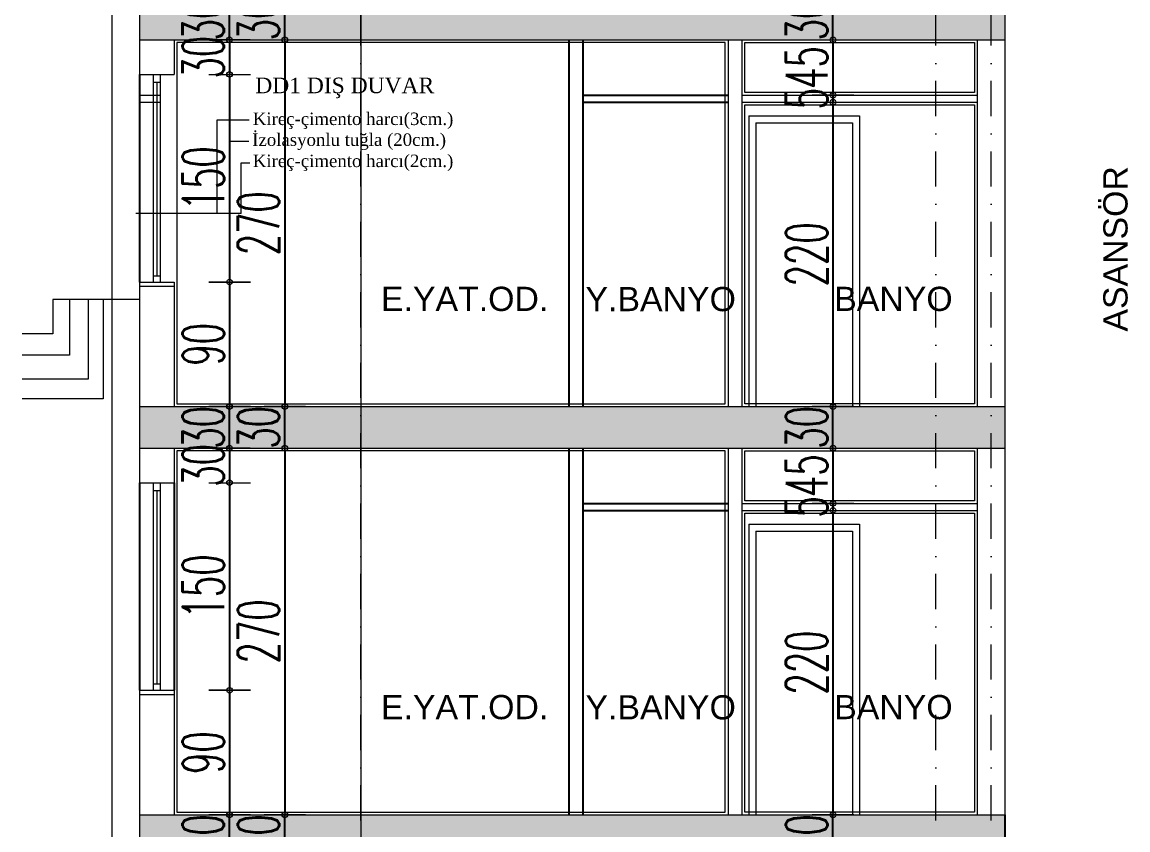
# Model space of a CAD drawing. Header units: millimetres. Extents: x -16104 to 67872, y -88009 to 12107.
# Drawn here: x 43362 to 44161, y 9940 to 10524 of the extents above; entities that cross this region are included whole.
import ezdxf

# ---------------------------------------------------------------- set-up
doc = ezdxf.new("R2010")
doc.units = ezdxf.units.MM
doc.linetypes.add('DASHDOTX2', pattern=[50.8, 25.4, -12.7, 0, -12.7])
doc.layers.get('0').update_dxf_attribs({"color": 241})
doc.layers.add('TARAMA', color=8, linetype='Continuous', lineweight=15)
doc.styles.add('DIM', font='Txttw.shx', dxfattribs={"width": 0.6})
doc.styles.add('ÖLÇÜ', font='times.ttf', dxfattribs={"height": 15})
doc.dimstyles.new('50', dxfattribs={"dimscale": 0, "dimtxt": 30, "dimasz": 1, "dimexe": 0, "dimexo": 2, "dimgap": 4, "dimtad": 1, "dimdec": 0, "dimzin": 0, "dimdsep": 46, "dimtxsty": 'DIM', "dimblk1": 'DOT', "dimblk2": 'DOT', "dimsah": 1, "dimcen": 1.5, "dimdle": 3, "dimse1": 1, "dimse2": 1, "dimclrd": 256, "dimclre": 9, "dimclrt": 256, "dimadec": 0, "dimazin": 0, "dimtfac": 0.24, "dimtdec": 0, "dimtix": 1, "dimtmove": 2, "dimatfit": 3, "dimldrblk": 'DOT', "dimfxl": 0, "dimtolj": 1, "dimtzin": 15, "dimarcsym": 0})
pattern_1 = [(45, (0, 0), (-4.4901281, 4.4901281), []), (45, (4.49, 0), (-4.4901281, 4.4901281), [7.9375, -1.5875, 0, -1.5875])]

# ---------------------------------------------------------------- blocks, each defined once
blk = doc.blocks.new('DOT')
for p, q in [((0, 15), (0, -15)), ((-2, 0), (0, 0)), ((2, 0), (0, 0))]:
    blk.add_line(p, q)
blk.add_circle((0, 0), 2)
blk = doc.blocks.new('*D346')
at = {"layer": 'Defpoints', "color": 0, "transparency": 16777216}
for p in [(43511.45, 10541.09), (43511.45, 10541.09), (43511.45, 10511.09)]:
    blk.add_point(p, dxfattribs=at)
at = {"layer": 'TARAMA', "lineweight": -2, "transparency": 16777216}
for p, q in [((43511.45, 10542.09), (43511.45, 10543.09)), ((43511.45, 10511.09), (43511.45, 10541.09)), ((43511.45, 10510.09), (43511.45, 10509.09))]:
    blk.add_line(p, q, dxfattribs=at)
for p, rotation in [((43511.45, 10541.09), 270), ((43511.45, 10511.09), 90)]:
    blk.add_blockref('DOT', p, dxfattribs=dict(at, rotation=rotation))
at = {"layer": 'TARAMA', "transparency": 16777216, "insert": (43492.45, 10526.09), "char_height": 30, "attachment_point": 5, "rotation": 90, "style": 'DIM'}
blk.add_mtext('\\A1;30', dxfattribs=at)
blk = doc.blocks.new('*D347')
at = {"layer": 'Defpoints', "color": 0, "transparency": 16777216}
for p in [(43471.45, 10486.09), (43471.45, 10336.09), (43511.56, 10336.09)]:
    blk.add_point(p, dxfattribs=at)
at = {"layer": 'TARAMA', "lineweight": -2, "transparency": 16777216}
blk.add_line((43511.56, 10485.09), (43511.56, 10337.09), dxfattribs=at)
for p, rotation in [((43511.56, 10486.09), 90), ((43511.56, 10336.09), 270)]:
    blk.add_blockref('DOT', p, dxfattribs=dict(at, rotation=rotation))
at = {"layer": 'TARAMA', "transparency": 16777216, "insert": (43492.56, 10411.09), "char_height": 30, "attachment_point": 5, "rotation": 90, "style": 'DIM'}
blk.add_mtext('\\A1;150', dxfattribs=at)
blk = doc.blocks.new('*D348')
at = {"layer": 'Defpoints', "color": 0, "transparency": 16777216}
for p in [(43511.45, 10511.09), (43511.45, 10486.09), (43511.56, 10486.09)]:
    blk.add_point(p, dxfattribs=at)
at = {"layer": 'TARAMA', "lineweight": -2, "transparency": 16777216}
for p, q in [((43511.45, 10512.09), (43511.45, 10513.09)), ((43511.45, 10511.09), (43511.45, 10486.09)), ((43511.45, 10485.09), (43511.45, 10484.09))]:
    blk.add_line(p, q, dxfattribs=at)
for p, rotation in [((43511.45, 10511.09), 270), ((43511.45, 10486.09), 90)]:
    blk.add_blockref('DOT', p, dxfattribs=dict(at, rotation=rotation))
at = {"layer": 'TARAMA', "transparency": 16777216, "insert": (43492.45, 10498.59), "char_height": 30, "attachment_point": 5, "rotation": 90, "style": 'DIM'}
blk.add_mtext('\\A1;30', dxfattribs=at)
blk = doc.blocks.new('*D349')
at = {"layer": 'Defpoints', "color": 0, "transparency": 16777216}
for p in [(43511.56, 10336.09), (43511.56, 10246.09), (43511.56, 10246.09)]:
    blk.add_point(p, dxfattribs=at)
at = {"layer": 'TARAMA', "lineweight": -2, "transparency": 16777216}
blk.add_line((43511.56, 10335.09), (43511.56, 10247.09), dxfattribs=at)
for p, rotation in [((43511.56, 10336.09), 90), ((43511.56, 10246.09), 270)]:
    blk.add_blockref('DOT', p, dxfattribs=dict(at, rotation=rotation))
at = {"layer": 'TARAMA', "transparency": 16777216, "insert": (43492.56, 10291.09), "char_height": 30, "attachment_point": 5, "rotation": 90, "style": 'DIM'}
blk.add_mtext('\\A1;90', dxfattribs=at)
blk = doc.blocks.new('*D350')
at = {"layer": 'Defpoints', "color": 0, "transparency": 16777216}
for p in [(43881.76, 10541.09), (43947.54, 10541.09), (43881.76, 10511.09)]:
    blk.add_point(p, dxfattribs=at)
at = {"layer": 'TARAMA', "lineweight": -2, "transparency": 16777216}
for p, q in [((43947.54, 10542.09), (43947.54, 10543.09)), ((43947.54, 10511.09), (43947.54, 10541.09)), ((43947.54, 10510.09), (43947.54, 10509.09))]:
    blk.add_line(p, q, dxfattribs=at)
for p, rotation in [((43947.54, 10541.09), 270), ((43947.54, 10511.09), 90)]:
    blk.add_blockref('DOT', p, dxfattribs=dict(at, rotation=rotation))
at = {"layer": 'TARAMA', "transparency": 16777216, "insert": (43928.54, 10526.09), "char_height": 30, "attachment_point": 5, "rotation": 90, "style": 'DIM'}
blk.add_mtext('\\A1;30', dxfattribs=at)
blk = doc.blocks.new('*D351')
at = {"layer": 'Defpoints', "color": 0, "transparency": 16777216}
for p in [(43947.54, 10511.09), (43947.54, 10471.09), (43947.54, 10471.09)]:
    blk.add_point(p, dxfattribs=at)
at = {"layer": 'TARAMA', "lineweight": -2, "transparency": 16777216}
blk.add_line((43947.54, 10510.09), (43947.54, 10472.09), dxfattribs=at)
for p, rotation in [((43947.54, 10511.09), 90), ((43947.54, 10471.09), 270)]:
    blk.add_blockref('DOT', p, dxfattribs=dict(at, rotation=rotation))
at = {"layer": 'TARAMA', "transparency": 16777216, "insert": (43928.54, 10491.09), "char_height": 30, "attachment_point": 5, "rotation": 90, "style": 'DIM'}
blk.add_mtext('\\A1;45', dxfattribs=at)
blk = doc.blocks.new('*D352')
at = {"layer": 'Defpoints', "color": 0, "transparency": 16777216}
for p in [(43947.54, 10471.09), (43947.54, 10466.09), (43947.54, 10466.09)]:
    blk.add_point(p, dxfattribs=at)
at = {"layer": 'TARAMA', "lineweight": -2, "transparency": 16777216}
for p, q in [((43947.54, 10472.09), (43947.54, 10473.09)), ((43947.54, 10471.09), (43947.54, 10466.09)), ((43947.54, 10465.09), (43947.54, 10464.09))]:
    blk.add_line(p, q, dxfattribs=at)
for p, rotation in [((43947.54, 10471.09), 270), ((43947.54, 10466.09), 90)]:
    blk.add_blockref('DOT', p, dxfattribs=dict(at, rotation=rotation))
at = {"layer": 'TARAMA', "transparency": 16777216, "insert": (43928.54, 10468.59), "char_height": 30, "attachment_point": 5, "rotation": 90, "style": 'DIM'}
blk.add_mtext('\\A1;5', dxfattribs=at)
blk = doc.blocks.new('*D353')
at = {"layer": 'Defpoints', "color": 0, "transparency": 16777216}
for p in [(43947.54, 10466.09), (43947.54, 10246.09), (43947.54, 10246.09)]:
    blk.add_point(p, dxfattribs=at)
at = {"layer": 'TARAMA', "lineweight": -2, "transparency": 16777216}
blk.add_line((43947.54, 10465.09), (43947.54, 10247.09), dxfattribs=at)
for p, rotation in [((43947.54, 10466.09), 90), ((43947.54, 10246.09), 270)]:
    blk.add_blockref('DOT', p, dxfattribs=dict(at, rotation=rotation))
at = {"layer": 'TARAMA', "transparency": 16777216, "insert": (43928.54, 10356.09), "char_height": 30, "attachment_point": 5, "rotation": 90, "style": 'DIM'}
blk.add_mtext('\\A1;220', dxfattribs=at)
blk = doc.blocks.new('*D360')
at = {"layer": 'Defpoints', "color": 0, "transparency": 16777216}
for p in [(43511.45, 10246.09), (43511.45, 10246.09), (43511.45, 10216.09)]:
    blk.add_point(p, dxfattribs=at)
at = {"layer": 'TARAMA', "lineweight": -2, "transparency": 16777216}
for p, q in [((43511.45, 10247.09), (43511.45, 10248.09)), ((43511.45, 10216.09), (43511.45, 10246.09)), ((43511.45, 10215.09), (43511.45, 10214.09))]:
    blk.add_line(p, q, dxfattribs=at)
for p, rotation in [((43511.45, 10246.09), 270), ((43511.45, 10216.09), 90)]:
    blk.add_blockref('DOT', p, dxfattribs=dict(at, rotation=rotation))
at = {"layer": 'TARAMA', "transparency": 16777216, "insert": (43492.45, 10231.09), "char_height": 30, "attachment_point": 5, "rotation": 90, "style": 'DIM'}
blk.add_mtext('\\A1;30', dxfattribs=at)
blk = doc.blocks.new('*D361')
at = {"layer": 'Defpoints', "color": 0, "transparency": 16777216}
for p in [(43471.45, 10191.09), (43471.45, 10041.09), (43511.56, 10041.09)]:
    blk.add_point(p, dxfattribs=at)
at = {"layer": 'TARAMA', "lineweight": -2, "transparency": 16777216}
blk.add_line((43511.56, 10190.09), (43511.56, 10042.09), dxfattribs=at)
for p, rotation in [((43511.56, 10191.09), 90), ((43511.56, 10041.09), 270)]:
    blk.add_blockref('DOT', p, dxfattribs=dict(at, rotation=rotation))
at = {"layer": 'TARAMA', "transparency": 16777216, "insert": (43492.56, 10116.09), "char_height": 30, "attachment_point": 5, "rotation": 90, "style": 'DIM'}
blk.add_mtext('\\A1;150', dxfattribs=at)
blk = doc.blocks.new('*D362')
at = {"layer": 'Defpoints', "color": 0, "transparency": 16777216}
for p in [(43511.45, 10216.09), (43511.45, 10191.09), (43511.56, 10191.09)]:
    blk.add_point(p, dxfattribs=at)
at = {"layer": 'TARAMA', "lineweight": -2, "transparency": 16777216}
for p, q in [((43511.45, 10217.09), (43511.45, 10218.09)), ((43511.45, 10216.09), (43511.45, 10191.09)), ((43511.45, 10190.09), (43511.45, 10189.09))]:
    blk.add_line(p, q, dxfattribs=at)
for p, rotation in [((43511.45, 10216.09), 270), ((43511.45, 10191.09), 90)]:
    blk.add_blockref('DOT', p, dxfattribs=dict(at, rotation=rotation))
at = {"layer": 'TARAMA', "transparency": 16777216, "insert": (43492.45, 10203.59), "char_height": 30, "attachment_point": 5, "rotation": 90, "style": 'DIM'}
blk.add_mtext('\\A1;30', dxfattribs=at)
blk = doc.blocks.new('*D363')
at = {"layer": 'Defpoints', "color": 0, "transparency": 16777216}
for p in [(43511.56, 10041.09), (43511.56, 9951.09), (43511.56, 9951.09)]:
    blk.add_point(p, dxfattribs=at)
at = {"layer": 'TARAMA', "lineweight": -2, "transparency": 16777216}
blk.add_line((43511.56, 10040.09), (43511.56, 9952.09), dxfattribs=at)
for p, rotation in [((43511.56, 10041.09), 90), ((43511.56, 9951.09), 270)]:
    blk.add_blockref('DOT', p, dxfattribs=dict(at, rotation=rotation))
at = {"layer": 'TARAMA', "transparency": 16777216, "insert": (43492.56, 9996.09), "char_height": 30, "attachment_point": 5, "rotation": 90, "style": 'DIM'}
blk.add_mtext('\\A1;90', dxfattribs=at)
blk = doc.blocks.new('*D364')
at = {"layer": 'Defpoints', "color": 0, "transparency": 16777216}
for p in [(43881.76, 10246.09), (43947.54, 10246.09), (43881.76, 10216.09)]:
    blk.add_point(p, dxfattribs=at)
at = {"layer": 'TARAMA', "lineweight": -2, "transparency": 16777216}
for p, q in [((43947.54, 10247.09), (43947.54, 10248.09)), ((43947.54, 10216.09), (43947.54, 10246.09)), ((43947.54, 10215.09), (43947.54, 10214.09))]:
    blk.add_line(p, q, dxfattribs=at)
for p, rotation in [((43947.54, 10246.09), 270), ((43947.54, 10216.09), 90)]:
    blk.add_blockref('DOT', p, dxfattribs=dict(at, rotation=rotation))
at = {"layer": 'TARAMA', "transparency": 16777216, "insert": (43928.54, 10231.09), "char_height": 30, "attachment_point": 5, "rotation": 90, "style": 'DIM'}
blk.add_mtext('\\A1;30', dxfattribs=at)
blk = doc.blocks.new('*D365')
at = {"layer": 'Defpoints', "color": 0, "transparency": 16777216}
for p in [(43947.54, 10216.09), (43947.54, 10176.09), (43947.54, 10176.09)]:
    blk.add_point(p, dxfattribs=at)
at = {"layer": 'TARAMA', "lineweight": -2, "transparency": 16777216}
blk.add_line((43947.54, 10215.09), (43947.54, 10177.09), dxfattribs=at)
for p, rotation in [((43947.54, 10216.09), 90), ((43947.54, 10176.09), 270)]:
    blk.add_blockref('DOT', p, dxfattribs=dict(at, rotation=rotation))
at = {"layer": 'TARAMA', "transparency": 16777216, "insert": (43928.54, 10196.09), "char_height": 30, "attachment_point": 5, "rotation": 90, "style": 'DIM'}
blk.add_mtext('\\A1;45', dxfattribs=at)
blk = doc.blocks.new('*D366')
at = {"layer": 'Defpoints', "color": 0, "transparency": 16777216}
for p in [(43947.54, 10176.09), (43947.54, 10171.09), (43947.54, 10171.09)]:
    blk.add_point(p, dxfattribs=at)
at = {"layer": 'TARAMA', "lineweight": -2, "transparency": 16777216}
for p, q in [((43947.54, 10177.09), (43947.54, 10178.09)), ((43947.54, 10176.09), (43947.54, 10171.09)), ((43947.54, 10170.09), (43947.54, 10169.09))]:
    blk.add_line(p, q, dxfattribs=at)
for p, rotation in [((43947.54, 10176.09), 270), ((43947.54, 10171.09), 90)]:
    blk.add_blockref('DOT', p, dxfattribs=dict(at, rotation=rotation))
at = {"layer": 'TARAMA', "transparency": 16777216, "insert": (43928.54, 10173.59), "char_height": 30, "attachment_point": 5, "rotation": 90, "style": 'DIM'}
blk.add_mtext('\\A1;5', dxfattribs=at)
blk = doc.blocks.new('*D367')
at = {"layer": 'Defpoints', "color": 0, "transparency": 16777216}
for p in [(43947.54, 10171.09), (43947.54, 9951.09), (43947.54, 9951.09)]:
    blk.add_point(p, dxfattribs=at)
at = {"layer": 'TARAMA', "lineweight": -2, "transparency": 16777216}
blk.add_line((43947.54, 10170.09), (43947.54, 9952.09), dxfattribs=at)
for p, rotation in [((43947.54, 10171.09), 90), ((43947.54, 9951.09), 270)]:
    blk.add_blockref('DOT', p, dxfattribs=dict(at, rotation=rotation))
at = {"layer": 'TARAMA', "transparency": 16777216, "insert": (43928.54, 10061.09), "char_height": 30, "attachment_point": 5, "rotation": 90, "style": 'DIM'}
blk.add_mtext('\\A1;220', dxfattribs=at)
blk = doc.blocks.new('*D900')
at = {"layer": 'Defpoints', "color": 0, "transparency": 16777216}
for p in [(43511.45, 9951.09), (43511.45, 9951.09), (43511.45, 9921.09)]:
    blk.add_point(p, dxfattribs=at)
at = {"layer": 'TARAMA', "lineweight": -2, "transparency": 16777216}
for p, q in [((43511.45, 9952.09), (43511.45, 9953.09)), ((43511.45, 9921.09), (43511.45, 9951.09)), ((43511.45, 9920.09), (43511.45, 9919.09))]:
    blk.add_line(p, q, dxfattribs=at)
for p, rotation in [((43511.45, 9951.09), 270), ((43511.45, 9921.09), 90)]:
    blk.add_blockref('DOT', p, dxfattribs=dict(at, rotation=rotation))
at = {"layer": 'TARAMA', "transparency": 16777216, "insert": (43492.45, 9936.09), "char_height": 30, "attachment_point": 5, "rotation": 90, "style": 'DIM'}
blk.add_mtext('\\A1;30', dxfattribs=at)
blk = doc.blocks.new('*D902')
at = {"layer": 'Defpoints', "color": 0, "transparency": 16777216}
for p in [(43881.76, 9951.09), (43947.54, 9951.09), (43881.76, 9921.09)]:
    blk.add_point(p, dxfattribs=at)
at = {"layer": 'TARAMA', "lineweight": -2, "transparency": 16777216}
for p, q in [((43947.54, 9952.09), (43947.54, 9953.09)), ((43947.54, 9921.09), (43947.54, 9951.09)), ((43947.54, 9920.09), (43947.54, 9919.09))]:
    blk.add_line(p, q, dxfattribs=at)
for p, rotation in [((43947.54, 9951.09), 270), ((43947.54, 9921.09), 90)]:
    blk.add_blockref('DOT', p, dxfattribs=dict(at, rotation=rotation))
at = {"layer": 'TARAMA', "transparency": 16777216, "insert": (43928.54, 9936.09), "char_height": 30, "attachment_point": 5, "rotation": 90, "style": 'DIM'}
blk.add_mtext('\\A1;30', dxfattribs=at)
blk = doc.blocks.new('*D409')
at = {"layer": 'Defpoints', "color": 0, "transparency": 16777216}
for p in [(43551.45, 10511.09), (43551.45, 10246.09), (43551.45, 10246.09)]:
    blk.add_point(p, dxfattribs=at)
at = {"layer": 'TARAMA', "lineweight": -2, "transparency": 16777216}
blk.add_line((43551.45, 10510.09), (43551.45, 10247.09), dxfattribs=at)
for p, rotation in [((43551.45, 10511.09), 90), ((43551.45, 10246.09), 270)]:
    blk.add_blockref('DOT', p, dxfattribs=dict(at, rotation=rotation))
at = {"layer": 'TARAMA', "transparency": 16777216, "insert": (43532.45, 10378.59), "char_height": 30, "attachment_point": 5, "rotation": 90, "style": 'DIM'}
blk.add_mtext('\\A1;270', dxfattribs=at)
blk = doc.blocks.new('*D411')
at = {"layer": 'Defpoints', "color": 0, "transparency": 16777216}
for p in [(43551.45, 10541.09), (43551.45, 10541.09), (43551.45, 10511.09)]:
    blk.add_point(p, dxfattribs=at)
at = {"layer": 'TARAMA', "lineweight": -2, "transparency": 16777216}
for p, q in [((43551.45, 10542.09), (43551.45, 10543.09)), ((43551.45, 10511.09), (43551.45, 10541.09)), ((43551.45, 10510.09), (43551.45, 10509.09))]:
    blk.add_line(p, q, dxfattribs=at)
for p, rotation in [((43551.45, 10541.09), 270), ((43551.45, 10511.09), 90)]:
    blk.add_blockref('DOT', p, dxfattribs=dict(at, rotation=rotation))
at = {"layer": 'TARAMA', "transparency": 16777216, "insert": (43532.45, 10526.09), "char_height": 30, "attachment_point": 5, "rotation": 90, "style": 'DIM'}
blk.add_mtext('\\A1;30', dxfattribs=at)
blk = doc.blocks.new('*D412')
at = {"layer": 'Defpoints', "color": 0, "transparency": 16777216}
for p in [(43551.45, 10216.09), (43551.45, 9951.09), (43551.45, 9951.09)]:
    blk.add_point(p, dxfattribs=at)
at = {"layer": 'TARAMA', "lineweight": -2, "transparency": 16777216}
blk.add_line((43551.45, 10215.09), (43551.45, 9952.09), dxfattribs=at)
for p, rotation in [((43551.45, 10216.09), 90), ((43551.45, 9951.09), 270)]:
    blk.add_blockref('DOT', p, dxfattribs=dict(at, rotation=rotation))
at = {"layer": 'TARAMA', "transparency": 16777216, "insert": (43532.45, 10083.59), "char_height": 30, "attachment_point": 5, "rotation": 90, "style": 'DIM'}
blk.add_mtext('\\A1;270', dxfattribs=at)
blk = doc.blocks.new('*D415')
at = {"layer": 'Defpoints', "color": 0, "transparency": 16777216}
for p in [(43551.45, 10246.09), (43551.45, 10246.09), (43551.45, 10216.09)]:
    blk.add_point(p, dxfattribs=at)
at = {"layer": 'TARAMA', "lineweight": -2, "transparency": 16777216}
for p, q in [((43551.45, 10247.09), (43551.45, 10248.09)), ((43551.45, 10216.09), (43551.45, 10246.09)), ((43551.45, 10215.09), (43551.45, 10214.09))]:
    blk.add_line(p, q, dxfattribs=at)
for p, rotation in [((43551.45, 10246.09), 270), ((43551.45, 10216.09), 90)]:
    blk.add_blockref('DOT', p, dxfattribs=dict(at, rotation=rotation))
at = {"layer": 'TARAMA', "transparency": 16777216, "insert": (43532.45, 10231.09), "char_height": 30, "attachment_point": 5, "rotation": 90, "style": 'DIM'}
blk.add_mtext('\\A1;30', dxfattribs=at)
blk = doc.blocks.new('*D912')
at = {"layer": 'Defpoints', "color": 0, "transparency": 16777216}
for p in [(43551.45, 9951.09), (43551.45, 9951.09), (43551.45, 9921.09)]:
    blk.add_point(p, dxfattribs=at)
at = {"layer": 'TARAMA', "lineweight": -2, "transparency": 16777216}
for p, q in [((43551.45, 9952.09), (43551.45, 9953.09)), ((43551.45, 9921.09), (43551.45, 9951.09)), ((43551.45, 9920.09), (43551.45, 9919.09))]:
    blk.add_line(p, q, dxfattribs=at)
for p, rotation in [((43551.45, 9951.09), 270), ((43551.45, 9921.09), 90)]:
    blk.add_blockref('DOT', p, dxfattribs=dict(at, rotation=rotation))
at = {"layer": 'TARAMA', "transparency": 16777216, "insert": (43532.45, 9936.09), "char_height": 30, "attachment_point": 5, "rotation": 90, "style": 'DIM'}
blk.add_mtext('\\A1;30', dxfattribs=at)

msp = doc.modelspace()

# ---------------------------------------------------------------- hatches: boundary and pattern name
h = msp.add_hatch()
h.set_pattern_fill('ANSI35,_O', color=256)
h.set_pattern_definition(pattern_1)
h.paths.add_polyline_path([(44071.76, 10541.09), (44061.76, 10541.09), (44061.76, 10511.09), (44071.76, 10511.09)])
h.paths.add_polyline_path([(44061.76, 10541.09), (44021.75, 10541.09), (44021.75, 10511.09), (44061.76, 10511.09)])
h.paths.add_polyline_path([(44021.75, 10541.09), (43606.45, 10541.09), (43606.45, 10511.09), (44021.75, 10511.09)])
h.paths.add_polyline_path([(43606.45, 10541.09), (43446.45, 10541.09), (43446.45, 10511.09), (43606.45, 10511.09)])
h.paths.add_polyline_path([(43906.04, 10504.02), (43906.04, 10548.16), (43951.04, 10548.16), (43951.04, 10504.02)], flags=9)
h.paths.add_polyline_path([(43469.95, 10504.02), (43469.95, 10548.16), (43514.95, 10548.16), (43514.95, 10504.02)], flags=9)
h.paths.add_polyline_path([(43469.95, 10476.52), (43469.95, 10520.66), (43514.95, 10520.66), (43514.95, 10476.52)], flags=9)
h.paths.add_polyline_path([(43509.95, 10504.02), (43509.95, 10548.16), (43554.95, 10548.16), (43554.95, 10504.02)], flags=9)
h = msp.add_hatch()
h.set_pattern_fill('ANSI35,_O', color=256)
h.set_pattern_definition(pattern_1)
h.paths.add_polyline_path([(44071.76, 9951.09), (44061.76, 9951.09), (44061.76, 9921.09), (44071.76, 9921.09)])
h.paths.add_polyline_path([(44061.76, 9951.09), (44021.75, 9951.09), (44021.75, 9921.09), (44061.76, 9921.09)])
h.paths.add_polyline_path([(44021.75, 9951.09), (43606.45, 9951.09), (43606.45, 9921.09), (44021.75, 9921.09)])
h.paths.add_polyline_path([(43606.45, 9951.09), (43446.45, 9951.09), (43446.45, 9921.09), (43606.45, 9921.09)])
h.paths.add_polyline_path([(43906.04, 9914.02), (43906.04, 9958.16), (43951.04, 9958.16), (43951.04, 9914.02)], flags=9)
h.paths.add_polyline_path([(43469.95, 9914.02), (43469.95, 9958.16), (43514.95, 9958.16), (43514.95, 9914.02)], flags=9)
h.paths.add_polyline_path([(43469.95, 9886.52), (43469.95, 9930.66), (43514.95, 9930.66), (43514.95, 9886.52)], flags=9)
h.paths.add_polyline_path([(43509.95, 9914.02), (43509.95, 9958.16), (43554.95, 9958.16), (43554.95, 9914.02)], flags=9)
at = {"layer": 'TARAMA'}
h = msp.add_hatch(dxfattribs=at)
h.set_pattern_fill('JIS_STN_2.5,_O', color=256)
h.set_pattern_definition([(45, (11082.2467, -6953.6177), (-1.76776695, 1.76776695), []), (45, (11084.0117, -6953.6177), (-1.76776695, 1.76776695), [1.2, -0.5])])
h.paths.add_polyline_path([(44071.76, 10216.09), (44071.76, 10246.09), (43446.45, 10246.09), (43446.45, 10216.09)])

# ---------------------------------------------------------------- linework, layer by layer
for p, q in [((43756.76, 10511.09), (43756.76, 10246.09)), ((43766.76, 10511.09), (43766.76, 10246.09)), ((43446.45, 10486.09), (43446.45, 10336.09)), ((43766.76, 10471.09), (43871.76, 10471.09)), ((43766.76, 10466.09), (43871.76, 10466.09)), ((43756.76, 10216.09), (43756.76, 9951.09)), ((43766.76, 10216.09), (43766.76, 9951.09)), ((43446.45, 10191.09), (43446.45, 10041.09)), ((43471.45, 10191.09), (43471.45, 10041.09)), ((43766.76, 10176.09), (43871.76, 10176.09)), ((43766.76, 10171.09), (43871.76, 10171.09)), ((44071.76, 9951.09), (44071.76, 9201.09))]:
    msp.add_line(p, q)
for p, q in [((43606.45, 11822.58), (43606.45, 8981.3)), ((43426.45, 10836.09), (43426.45, 10511.09)), ((43426.45, 10541.09), (43426.45, 10216.09)), ((43446.45, 10541.09), (43446.45, 10486.09)), ((44071.76, 10541.09), (44071.76, 10246.09)), ((43446.45, 10511.09), (44071.76, 10511.09)), ((43471.45, 10511.09), (43471.45, 10486.09)), ((43871.76, 10511.09), (43871.76, 10246.09)), ((43881.76, 10511.09), (43881.76, 10246.09)), ((44051.76, 10511.09), (44051.76, 10246.09)), ((43446.45, 10486.09), (43471.45, 10486.09)), ((43456.45, 10486.09), (43456.45, 10336.09)), ((43461.45, 10486.09), (43461.45, 10336.09)), ((43456.45, 10480.54), (43461.45, 10480.54)), ((43458.95, 10480.54), (43458.95, 10340.66)), ((43446.45, 10471.09), (43461.45, 10471.09)), ((43881.76, 10471.09), (44051.76, 10471.09)), ((43446.45, 10466.09), (43461.45, 10466.09)), ((43881.76, 10466.09), (44051.76, 10466.09)), ((43502.62, 10453.18), (43525.63, 10453.18)), ((43502.62, 10385.64), (43502.62, 10453.18)), ((43886.76, 10456.09), (43886.76, 10246.09)), ((43886.76, 10456.09), (43966.76, 10456.09)), ((43891.76, 10451.09), (43891.76, 10246.09)), ((43891.76, 10451.09), (43961.76, 10451.09)), ((43961.76, 10451.09), (43961.76, 10246.09)), ((43966.76, 10456.09), (43966.76, 10246.09)), ((43512, 10437.79), (43525.35, 10437.79)), ((43512, 10385.64), (43512, 10437.79)), ((43519.95, 10422.19), (43526.28, 10422.19)), ((43519.95, 10385.64), (43519.95, 10422.19)), ((43519.95, 10385.64), (43443.78, 10385.64)), ((43456.45, 10340.66), (43461.45, 10340.66)), ((43446.45, 10336.09), (43471.45, 10336.09)), ((43446.45, 10336.09), (43446.45, 10246.09)), ((43446.45, 10333.09), (43471.45, 10333.09)), ((43471.45, 10336.09), (43471.45, 10246.09)), ((43446.45, 10323.51), (43383.93, 10323.51)), ((43383.93, 10323.51), (43383.93, 10298.64)), ((43396, 10323.51), (43396, 10283.13)), ((43420.15, 10323.51), (43420.15, 10251.75)), ((43383.93, 10298.64), (43361.78, 10298.64)), ((43396, 10283.13), (43361.65, 10283.13)), ((43420.15, 10251.75), (43361.76, 10251.75)), ((43426.45, 10246.09), (43426.45, 9921.09)), ((43446.45, 10246.09), (44071.76, 10246.09)), ((43446.45, 10246.09), (43446.45, 10191.09)), ((44071.76, 10246.09), (44071.76, 9951.09)), ((43446.45, 10216.09), (44071.76, 10216.09)), ((43471.45, 10216.09), (43471.45, 10191.09)), ((43871.76, 10216.09), (43871.76, 9951.09)), ((43881.76, 10216.09), (43881.76, 9951.09)), ((44051.76, 10216.09), (44051.76, 9951.09)), ((43446.45, 10191.09), (43471.45, 10191.09)), ((43456.45, 10191.09), (43456.45, 10041.09)), ((43461.45, 10191.09), (43461.45, 10041.09)), ((43456.45, 10185.54), (43461.45, 10185.54)), ((43458.95, 10185.54), (43458.95, 10045.66)), ((43881.76, 10176.09), (44051.76, 10176.09)), ((43881.76, 10171.09), (44051.76, 10171.09)), ((43886.76, 10161.09), (43886.76, 9951.09)), ((43886.76, 10161.09), (43966.76, 10161.09)), ((43891.76, 10156.09), (43891.76, 9951.09)), ((43891.76, 10156.09), (43961.76, 10156.09)), ((43961.76, 10156.09), (43961.76, 9951.09)), ((43966.76, 10161.09), (43966.76, 9951.09)), ((43456.45, 10045.66), (43461.45, 10045.66)), ((43446.45, 10041.09), (43471.45, 10041.09)), ((43446.45, 10041.09), (43446.45, 9951.09)), ((43446.45, 10038.09), (43471.45, 10038.09)), ((43471.45, 10041.09), (43471.45, 9951.09)), ((43426.45, 9951.09), (43426.45, 9626.09)), ((43446.45, 9951.09), (44071.76, 9951.09)), ((43446.45, 9951.09), (43446.45, 9896.09))]:
    msp.add_line(p, q, dxfattribs=at)
at = {"layer": 'TARAMA', "linetype": 'DASHDOTX2'}
for p, q in [((43606.45, 8929.01), (43606.45, 11822.58)), ((44021.75, 8929.01), (44021.75, 11822.7)), ((44061.76, 8929.01), (44061.76, 11822.7))]:
    msp.add_line(p, q, dxfattribs=at)
at = {"layer": 'TARAMA'}
for points in [[(43869.76, 10509.09), (43473.45, 10509.09), (43473.45, 10486.09), (43473.45, 10336.09), (43473.45, 10248.09), (43869.76, 10248.09)], [(43883.76, 10509.09), (44049.76, 10509.09), (44049.76, 10473.09), (43883.76, 10473.09)], [(43883.76, 10464.09), (44049.76, 10464.09), (44049.76, 10248.09), (43883.76, 10248.09)], [(43869.76, 10214.09), (43473.45, 10214.09), (43473.45, 10191.09), (43473.45, 10041.09), (43473.45, 9953.09), (43869.76, 9953.09)], [(43883.76, 10214.09), (44049.76, 10214.09), (44049.76, 10178.09), (43883.76, 10178.09)], [(43883.76, 10169.09), (44049.76, 10169.09), (44049.76, 9953.09), (43883.76, 9953.09)]]:
    msp.add_lwpolyline(points, close=True, dxfattribs=at)
msp.add_lwpolyline([(43409.32, 10323.51), (43409.32, 10265.86), (43361.68, 10265.86)], dxfattribs=at)

# ---------------------------------------------------------------- texts
at = {"layer": 'TARAMA', "style": 'ÖLÇÜ'}
msp.add_text('DD1 DIŞ DUVAR', height=11.25, dxfattribs=at).set_placement((43530.11, 10472.54))
at = {"layer": 'TARAMA', "ltscale": 0.8, "style": 'ÖLÇÜ'}
for s, p in [('Kireç-çimento harcı(3cm.)', (43528.31, 10449.55)), ('İzolasyonlu tuğla (20cm.)', (43527.91, 10434.46)), ('Kireç-çimento harcı(2cm.)', (43528.31, 10419.15))]:
    msp.add_text(s, height=9, dxfattribs=at).set_placement(p)
at = {"layer": 'TARAMA', "insert": (44160.63, 10419.82), "char_height": 17.5, "width": 1076.8413, "attachment_point": 9, "rotation": 90}
msp.add_mtext('{\\fArial|b0|i0|c162|p34;ASANSÖR}', dxfattribs=at)
at = {"layer": 'TARAMA', "char_height": 17.5, "width": 1076.8413, "attachment_point": 9}
for s, insert in [('{\\fArial|b0|i0|c162|p34;E.YAT.OD.}', (43741.85, 10314.94)), ('{\\fArial|b0|i0|c162|p34;Y.BANYO}', (43877.39, 10314.78)), ('{\\fArial|b0|i0|c162|p34;BANYO}', (44034.03, 10314.94)), ('{\\fArial|b0|i0|c162|p34;E.YAT.OD.}', (43741.85, 10019.94)), ('{\\fArial|b0|i0|c162|p34;Y.BANYO}', (43877.39, 10019.78)), ('{\\fArial|b0|i0|c162|p34;BANYO}', (44034.03, 10019.94))]:
    msp.add_mtext(s, dxfattribs=dict(at, insert=insert))

# ---------------------------------------------------------------- dimensions: what is measured, and where the dimension line sits
at = {"layer": 'TARAMA'}
for base, p1, p2, picture, middle in [((43511.45, 10541.09), (43511.45, 10511.09), (43511.45, 10541.09), '*D346', (43492.45, 10526.09)), ((43551.45, 10541.09), (43551.45, 10511.09), (43551.45, 10541.09), '*D411', (43532.45, 10526.09)), ((43947.54, 10541.09), (43881.76, 10511.09), (43881.76, 10541.09), '*D350', (43928.54, 10526.09)), ((43511.56, 10336.09), (43471.45, 10486.09), (43471.45, 10336.09), '*D347', (43492.56, 10411.09)), ((43947.54, 10466.09), (43947.54, 10471.09), (43947.54, 10466.09), '*D352', (43928.54, 10468.59)), ((43947.54, 10246.09), (43947.54, 10466.09), (43947.54, 10246.09), '*D353', (43928.54, 10356.09)), ((43511.56, 10246.09), (43511.56, 10336.09), (43511.56, 10246.09), '*D349', (43492.56, 10291.09)), ((43511.45, 10246.09), (43511.45, 10216.09), (43511.45, 10246.09), '*D360', (43492.45, 10231.09)), ((43551.45, 10246.09), (43551.45, 10216.09), (43551.45, 10246.09), '*D415', (43532.45, 10231.09)), ((43947.54, 10246.09), (43881.76, 10216.09), (43881.76, 10246.09), '*D364', (43928.54, 10231.09)), ((43511.56, 10041.09), (43471.45, 10191.09), (43471.45, 10041.09), '*D361', (43492.56, 10116.09)), ((43947.54, 10171.09), (43947.54, 10176.09), (43947.54, 10171.09), '*D366', (43928.54, 10173.59)), ((43947.54, 9951.09), (43947.54, 10171.09), (43947.54, 9951.09), '*D367', (43928.54, 10061.09)), ((43511.56, 9951.09), (43511.56, 10041.09), (43511.56, 9951.09), '*D363', (43492.56, 9996.09)), ((43511.45, 9951.09), (43511.45, 9921.09), (43511.45, 9951.09), '*D900', (43492.45, 9936.09)), ((43551.45, 9951.09), (43551.45, 9921.09), (43551.45, 9951.09), '*D912', (43532.45, 9936.09)), ((43947.54, 9951.09), (43881.76, 9921.09), (43881.76, 9951.09), '*D902', (43928.54, 9936.09))]:
    dim = msp.add_linear_dim(base=base, p1=p1, p2=p2, angle=90, dimstyle='50', override={"dimscale": 1}, dxfattribs=at)
    dim.commit()
    dim.dimension.update_dxf_attribs({"geometry": picture, "text_midpoint": middle})
for base, p1, p2, text, picture, middle in [((43511.45, 10486.09), (43511.45, 10511.09), (43511.56, 10486.09), '30', '*D348', (43492.45, 10498.59)), ((43551.45, 10246.09), (43551.45, 10511.09), (43551.45, 10246.09), '270', '*D409', (43532.45, 10378.59)), ((43947.54, 10471.09), (43947.54, 10511.09), (43947.54, 10471.09), '45', '*D351', (43928.54, 10491.09)), ((43511.45, 10191.09), (43511.45, 10216.09), (43511.56, 10191.09), '30', '*D362', (43492.45, 10203.59)), ((43551.45, 9951.09), (43551.45, 10216.09), (43551.45, 9951.09), '270', '*D412', (43532.45, 10083.59)), ((43947.54, 10176.09), (43947.54, 10216.09), (43947.54, 10176.09), '45', '*D365', (43928.54, 10196.09))]:
    dim = msp.add_linear_dim(base=base, p1=p1, p2=p2, angle=90, text=text, dimstyle='50', override={"dimscale": 1}, dxfattribs=at)
    dim.commit()
    dim.dimension.update_dxf_attribs({"geometry": picture, "text_midpoint": middle})

doc.saveas('drawing.dxf')
